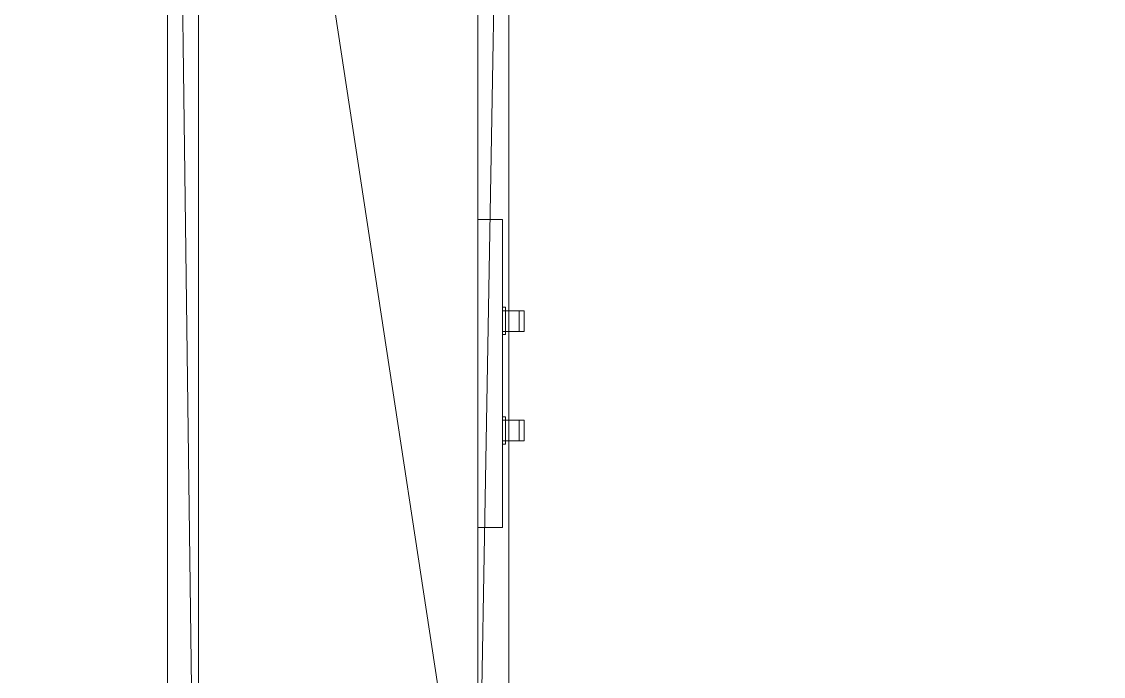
# Model space of a CAD drawing. Header units: inches. Extents: x -97 to 314, y -593 to 0.
# Drawn here: x 2.65 to 20.08, y -507.62 to -497.08 of the extents above; entities that cross this region are included whole.
import ezdxf

# ---------------------------------------------------------------- set-up
doc = ezdxf.new("R2010")
doc.units = ezdxf.units.IN
doc.header["$MEASUREMENT"] = 0
for name, color, linetype, lineweight in [('A-CLNG', 13, 'Continuous', 13), ('A-FLOR', 192, 'Continuous', 13), ('A-GENM', 13, 'Continuous', 9), ('A-ROOF', 132, 'Continuous', 13), ('A-WALL', 113, 'Continuous', 13), ('E-ELEC-FIXT', 91, 'Continuous', 9)]:
    doc.layers.add(name, color=color, linetype=linetype, lineweight=lineweight)

# ---------------------------------------------------------------- blocks, each defined once
blk = doc.blocks.new('Roof_5_9_-2 - Roof_5_9_-2-702590-_3D_')
at = {"layer": 'A-ROOF'}
mesh = blk.add_polyface(dxfattribs=at)
corners = [(-96, -459, 197), (76, -459, 197), (76, -587, 155), (-96, -587, 155)]
mesh.append_faces([[corners[k] for k in face] for face in [(0, 1, 2, 3)]])
mesh = blk.add_polyface(dxfattribs=at)
corners = [(-96, -591.5, 159.731), (76, -591.5, 159.731), (76, -459, 203.208), (-96, -459, 203.208)]
mesh.append_faces([[corners[k] for k in face] for face in [(0, 1, 2, 3)]])
blk = doc.blocks.new('Generic Models 5 - Generic Models 5-723587-_3D_')
at = {"layer": 'A-GENM'}
mesh = blk.add_polyface(dxfattribs=at)
corners = [(5.5, -516.5, 157), (69.5, -516.5, 157), (69.5, -478, 157), (5.5, -478, 157)]
mesh.append_faces([[corners[k] for k in face] for face in [(0, 1, 2, 3)]])
mesh = blk.add_polyface(dxfattribs=at)
corners = [(69.5, -478, 155), (69.5, -516.5, 155), (5.5, -516.5, 155), (5.5, -478, 155)]
mesh.append_faces([[corners[k] for k in face] for face in [(0, 1, 2, 3)]])
mesh = blk.add_polyface(dxfattribs=at)
corners = [(5.5, -478, 157), (5.5, -478, 155), (5.5, -516.5, 155), (5.5, -516.5, 157)]
mesh.append_faces([[corners[k] for k in face] for face in [(0, 1, 2, 3)]])
blk = doc.blocks.new('Switch 5 - Switch 5-646004-_3D_')
at = {"layer": 'E-ELEC-FIXT'}
mesh = blk.add_polyface(dxfattribs=at)
corners = [(-1.012, 0.666, 2.137), (-1.012, 0.395, 2.263), (-1.012, 0.395, 3.208), (-1.012, 0.444, 3.208), (-1.012, 0.444, 2.474), (-1.012, 0.743, 2.261)]
mesh.append_faces([[corners[k] for k in face] for face in [(5, 0, 1, 4), (2, 3, 4, 1)]], dxfattribs={"vtx2": -1})
mesh = blk.add_polyface(dxfattribs=at)
corners = [(-1.012, 0.743, 2.261), (-0.68, 0.743, 2.261), (-0.68, 0.666, 2.137), (-1.012, 0.666, 2.137)]
mesh.append_faces([[corners[k] for k in face] for face in [(0, 1, 2, 3)]])
mesh = blk.add_polyface(dxfattribs=at)
corners = [(-1.012, 0.444, 2.474), (-0.68, 0.444, 2.474), (-0.68, 0.743, 2.261), (-1.012, 0.743, 2.261)]
mesh.append_faces([[corners[k] for k in face] for face in [(0, 1, 2, 3)]])
mesh = blk.add_polyface(dxfattribs=at)
corners = [(-0.68, 0.666, 2.137), (-0.68, 0.743, 2.261), (-0.68, 0.444, 2.474), (-0.68, 0.444, 3.208), (-0.68, 0.395, 3.208), (-0.68, 0.395, 2.263)]
mesh.append_faces([[corners[k] for k in face] for face in [(2, 3, 4, 5), (5, 0, 1, 2)]], dxfattribs={"vtx3": -1})
mesh = blk.add_polyface(dxfattribs=at)
corners = [(0.751, 0.666, 2.137), (0.751, 0.395, 2.263), (0.751, 0.395, 3.208), (0.751, 0.444, 3.208), (0.751, 0.444, 2.474), (0.751, 0.743, 2.261)]
mesh.append_faces([[corners[k] for k in face] for face in [(5, 0, 1, 4), (2, 3, 4, 1)]], dxfattribs={"vtx2": -1})
mesh = blk.add_polyface(dxfattribs=at)
corners = [(0.751, 0.743, 2.261), (1.083, 0.743, 2.261), (1.083, 0.666, 2.137), (0.751, 0.666, 2.137)]
mesh.append_faces([[corners[k] for k in face] for face in [(0, 1, 2, 3)]])
mesh = blk.add_polyface(dxfattribs=at)
corners = [(0.751, 0.444, 2.474), (1.083, 0.444, 2.474), (1.083, 0.743, 2.261), (0.751, 0.743, 2.261)]
mesh.append_faces([[corners[k] for k in face] for face in [(0, 1, 2, 3)]])
mesh = blk.add_polyface(dxfattribs=at)
corners = [(1.083, 0.666, 2.137), (1.083, 0.743, 2.261), (1.083, 0.444, 2.474), (1.083, 0.444, 3.208), (1.083, 0.395, 3.208), (1.083, 0.395, 2.263)]
mesh.append_faces([[corners[k] for k in face] for face in [(2, 3, 4, 5), (5, 0, 1, 2)]], dxfattribs={"vtx3": -1})
mesh = blk.add_polyface(dxfattribs=at)
corners = [(-1.012, 0.666, 2.137), (-0.68, 0.666, 2.137), (-0.68, 0.395, 2.263), (-1.012, 0.395, 2.263)]
mesh.append_faces([[corners[k] for k in face] for face in [(0, 1, 2, 3)]])
mesh = blk.add_polyface(dxfattribs=at)
corners = [(0.751, 0.666, 2.137), (1.083, 0.666, 2.137), (1.083, 0.395, 2.263), (0.751, 0.395, 2.263)]
mesh.append_faces([[corners[k] for k in face] for face in [(0, 1, 2, 3)]])
mesh = blk.add_polyface(dxfattribs=at)
corners = [(-2.48, 0.395, 4.946), (2.48, 0.395, 4.946), (2.48, 0.395), (-2.48, 0.395)]
mesh.append_faces([[corners[k] for k in face] for face in [(0, 1, 2, 3)]])
mesh = blk.add_polyface(dxfattribs=at)
corners = [(2.48, 0.395), (2.48, 0), (-2.48, 0), (-2.48, 0.395)]
mesh.append_faces([[corners[k] for k in face] for face in [(0, 1, 2, 3)]])
mesh = blk.add_polyface(dxfattribs=at)
corners = [(-2.48, 0.395, 4.946), (-2.48, 0, 4.946), (2.48, 0, 4.946), (2.48, 0.395, 4.946)]
mesh.append_faces([[corners[k] for k in face] for face in [(0, 1, 2, 3)]])
mesh = blk.add_polyface(dxfattribs=at)
corners = [(-2.48, 0.395), (-2.48, 0), (-2.48, 0, 4.946), (-2.48, 0.395, 4.946)]
mesh.append_faces([[corners[k] for k in face] for face in [(0, 1, 2, 3)]])
mesh = blk.add_polyface(dxfattribs=at)
corners = [(-0.63, 0.445, 3.282), (-0.63, 0.445, 2.169), (-1.068, 0.445, 2.169), (-1.068, 0.445, 3.282), (-0.68, 0.445, 3.208), (-1.012, 0.445, 3.208), (-1.012, 0.445, 2.232), (-0.68, 0.445, 2.232)]
mesh.append_faces([[corners[k] for k in face] for face in [(0, 4, 5, 3), (4, 0, 1, 7)]], dxfattribs={"vtx0": -1, "vtx2": -1})
mesh.append_faces([[corners[k] for k in face] for face in [(2, 3, 5, 6), (6, 7, 1, 2)]], dxfattribs={"vtx1": -1, "vtx3": -1})
mesh = blk.add_polyface(dxfattribs=at)
corners = [(-1.068, 0.445, 3.282), (-1.068, 0.395, 3.282), (-0.63, 0.395, 3.282), (-0.63, 0.445, 3.282)]
mesh.append_faces([[corners[k] for k in face] for face in [(0, 1, 2, 3)]])
mesh = blk.add_polyface(dxfattribs=at)
corners = [(-1.068, 0.445, 2.169), (-1.068, 0.395, 2.169), (-1.068, 0.395, 3.282), (-1.068, 0.445, 3.282)]
mesh.append_faces([[corners[k] for k in face] for face in [(0, 1, 2, 3)]])
mesh = blk.add_polyface(dxfattribs=at)
corners = [(-0.63, 0.445, 2.169), (-0.63, 0.395, 2.169), (-1.068, 0.395, 2.169), (-1.068, 0.445, 2.169)]
mesh.append_faces([[corners[k] for k in face] for face in [(0, 1, 2, 3)]])
mesh = blk.add_polyface(dxfattribs=at)
corners = [(-0.63, 0.395, 3.282), (-1.068, 0.395, 3.282), (-1.068, 0.395, 2.169), (-0.63, 0.395, 2.169), (-0.68, 0.395, 3.208), (-0.68, 0.395, 2.232), (-1.012, 0.395, 2.232), (-1.012, 0.395, 3.208)]
mesh.append_faces([[corners[k] for k in face] for face in [(3, 5, 6, 2), (2, 6, 7, 1)]], dxfattribs={"vtx0": -1, "vtx2": -1})
mesh.append_faces([[corners[k] for k in face] for face in [(4, 5, 3, 0), (7, 4, 0, 1)]], dxfattribs={"vtx1": -1, "vtx3": -1})
mesh = blk.add_polyface(dxfattribs=at)
corners = [(-1.012, 0.445, 2.232), (-1.012, 0.395, 2.232), (-0.68, 0.395, 2.232), (-0.68, 0.445, 2.232)]
mesh.append_faces([[corners[k] for k in face] for face in [(0, 1, 2, 3)]])
mesh = blk.add_polyface(dxfattribs=at)
corners = [(-1.012, 0.445, 3.208), (-1.012, 0.395, 3.208), (-1.012, 0.395, 2.232), (-1.012, 0.445, 2.232)]
mesh.append_faces([[corners[k] for k in face] for face in [(0, 1, 2, 3)]])
mesh = blk.add_polyface(dxfattribs=at)
corners = [(-0.68, 0.445, 3.208), (-0.68, 0.395, 3.208), (-1.012, 0.395, 3.208), (-1.012, 0.445, 3.208)]
mesh.append_faces([[corners[k] for k in face] for face in [(0, 1, 2, 3)]])
mesh = blk.add_polyface(dxfattribs=at)
corners = [(-1.012, 0.444, 3.208), (-0.68, 0.444, 3.208), (-0.68, 0.444, 2.474), (-1.012, 0.444, 2.474)]
mesh.append_faces([[corners[k] for k in face] for face in [(0, 1, 2, 3)]])
mesh = blk.add_polyface(dxfattribs=at)
corners = [(-1.012, 0.395, 3.208), (-0.68, 0.395, 3.208), (-0.68, 0.444, 3.208), (-1.012, 0.444, 3.208)]
mesh.append_faces([[corners[k] for k in face] for face in [(0, 1, 2, 3)]])
mesh = blk.add_polyface(dxfattribs=at)
corners = [(-1.012, 0.395, 2.263), (-0.68, 0.395, 2.263), (-0.68, 0.395, 3.208), (-1.012, 0.395, 3.208)]
mesh.append_faces([[corners[k] for k in face] for face in [(0, 1, 2, 3)]])
mesh = blk.add_polyface(dxfattribs=at)
corners = [(-0.68, 0.445, 2.232), (-0.68, 0.395, 2.232), (-0.68, 0.395, 3.208), (-0.68, 0.445, 3.208)]
mesh.append_faces([[corners[k] for k in face] for face in [(0, 1, 2, 3)]])
mesh = blk.add_polyface(dxfattribs=at)
corners = [(-0.63, 0.445, 3.282), (-0.63, 0.395, 3.282), (-0.63, 0.395, 2.169), (-0.63, 0.445, 2.169)]
mesh.append_faces([[corners[k] for k in face] for face in [(0, 1, 2, 3)]])
mesh = blk.add_polyface(dxfattribs=at)
corners = [(1.133, 0.445, 3.282), (1.133, 0.445, 2.169), (0.696, 0.445, 2.169), (0.696, 0.445, 3.282), (1.083, 0.445, 3.208), (0.751, 0.445, 3.208), (0.751, 0.445, 2.232), (1.083, 0.445, 2.232)]
mesh.append_faces([[corners[k] for k in face] for face in [(0, 4, 5, 3), (4, 0, 1, 7)]], dxfattribs={"vtx0": -1, "vtx2": -1})
mesh.append_faces([[corners[k] for k in face] for face in [(2, 3, 5, 6), (6, 7, 1, 2)]], dxfattribs={"vtx1": -1, "vtx3": -1})
mesh = blk.add_polyface(dxfattribs=at)
corners = [(0.696, 0.445, 3.282), (0.696, 0.395, 3.282), (1.133, 0.395, 3.282), (1.133, 0.445, 3.282)]
mesh.append_faces([[corners[k] for k in face] for face in [(0, 1, 2, 3)]])
mesh = blk.add_polyface(dxfattribs=at)
corners = [(0.696, 0.445, 2.169), (0.696, 0.395, 2.169), (0.696, 0.395, 3.282), (0.696, 0.445, 3.282)]
mesh.append_faces([[corners[k] for k in face] for face in [(0, 1, 2, 3)]])
mesh = blk.add_polyface(dxfattribs=at)
corners = [(1.133, 0.445, 2.169), (1.133, 0.395, 2.169), (0.696, 0.395, 2.169), (0.696, 0.445, 2.169)]
mesh.append_faces([[corners[k] for k in face] for face in [(0, 1, 2, 3)]])
mesh = blk.add_polyface(dxfattribs=at)
corners = [(1.133, 0.395, 3.282), (0.696, 0.395, 3.282), (0.696, 0.395, 2.169), (1.133, 0.395, 2.169), (1.083, 0.395, 3.208), (1.083, 0.395, 2.232), (0.751, 0.395, 2.232), (0.751, 0.395, 3.208)]
mesh.append_faces([[corners[k] for k in face] for face in [(3, 5, 6, 2), (2, 6, 7, 1)]], dxfattribs={"vtx0": -1, "vtx2": -1})
mesh.append_faces([[corners[k] for k in face] for face in [(4, 5, 3, 0), (7, 4, 0, 1)]], dxfattribs={"vtx1": -1, "vtx3": -1})
mesh = blk.add_polyface(dxfattribs=at)
corners = [(0.751, 0.445, 2.232), (0.751, 0.395, 2.232), (1.083, 0.395, 2.232), (1.083, 0.445, 2.232)]
mesh.append_faces([[corners[k] for k in face] for face in [(0, 1, 2, 3)]])
mesh = blk.add_polyface(dxfattribs=at)
corners = [(0.751, 0.445, 3.208), (0.751, 0.395, 3.208), (0.751, 0.395, 2.232), (0.751, 0.445, 2.232)]
mesh.append_faces([[corners[k] for k in face] for face in [(0, 1, 2, 3)]])
mesh = blk.add_polyface(dxfattribs=at)
corners = [(1.083, 0.445, 3.208), (1.083, 0.395, 3.208), (0.751, 0.395, 3.208), (0.751, 0.445, 3.208)]
mesh.append_faces([[corners[k] for k in face] for face in [(0, 1, 2, 3)]])
mesh = blk.add_polyface(dxfattribs=at)
corners = [(0.751, 0.444, 3.208), (1.083, 0.444, 3.208), (1.083, 0.444, 2.474), (0.751, 0.444, 2.474)]
mesh.append_faces([[corners[k] for k in face] for face in [(0, 1, 2, 3)]])
mesh = blk.add_polyface(dxfattribs=at)
corners = [(0.751, 0.395, 3.208), (1.083, 0.395, 3.208), (1.083, 0.444, 3.208), (0.751, 0.444, 3.208)]
mesh.append_faces([[corners[k] for k in face] for face in [(0, 1, 2, 3)]])
mesh = blk.add_polyface(dxfattribs=at)
corners = [(0.751, 0.395, 2.263), (1.083, 0.395, 2.263), (1.083, 0.395, 3.208), (0.751, 0.395, 3.208)]
mesh.append_faces([[corners[k] for k in face] for face in [(0, 1, 2, 3)]])
mesh = blk.add_polyface(dxfattribs=at)
corners = [(1.083, 0.445, 2.232), (1.083, 0.395, 2.232), (1.083, 0.395, 3.208), (1.083, 0.445, 3.208)]
mesh.append_faces([[corners[k] for k in face] for face in [(0, 1, 2, 3)]])
mesh = blk.add_polyface(dxfattribs=at)
corners = [(1.133, 0.445, 3.282), (1.133, 0.395, 3.282), (1.133, 0.395, 2.169), (1.133, 0.445, 2.169)]
mesh.append_faces([[corners[k] for k in face] for face in [(0, 1, 2, 3)]])
mesh = blk.add_polyface(dxfattribs=at)
corners = [(2.48, 0.395, 4.946), (2.48, 0, 4.946), (2.48, 0), (2.48, 0.395)]
mesh.append_faces([[corners[k] for k in face] for face in [(0, 1, 2, 3)]])
mesh = blk.add_polyface(dxfattribs=at)
corners = [(2.48, 0), (2.48, 0, 4.946), (-2.48, 0, 4.946), (-2.48, 0)]
mesh.append_faces([[corners[k] for k in face] for face in [(0, 1, 2, 3)]])

msp = doc.modelspace()

# ---------------------------------------------------------------- block references
at = {"layer": 'A-GENM'}
msp.add_blockref('Generic Models 5 - Generic Models 5-723587-_3D_', (0, 0), dxfattribs=at)
at = {"layer": 'A-ROOF'}
msp.add_blockref('Roof_5_9_-2 - Roof_5_9_-2-702590-_3D_', (0, 0), dxfattribs=at)
at = {"layer": 'E-ELEC-FIXT', "rotation": 269.9999999999997}
msp.add_blockref('Switch 5 - Switch 5-646004-_3D_', (10, -502.75, 112), dxfattribs=at)

# ---------------------------------------------------------------- meshes
at = {"layer": 'A-CLNG'}
mesh = msp.add_polyface(dxfattribs=at)
corners = [(109, -331, 59), (109, -352.57, 59), (76, -352.57, 59), (76, -338.5, 59), (-96, -338.5, 59), (-96, -591.5, 59), (115.5, -591.5, 59), (115.5, -331, 59)]
mesh.append_faces([[corners[k] for k in face] for face in [(6, 1, 2)]], dxfattribs={"vtx0": -1, "vtx2": -1})
mesh.append_faces([[corners[k] for k in face] for face in [(3, 4, 2)]], dxfattribs={"vtx1": -1})
mesh.append_faces([[corners[k] for k in face] for face in [(5, 6, 2, 4)]], dxfattribs={"vtx1": -1, "vtx2": -1})
mesh.append_faces([[corners[k] for k in face] for face in [(7, 0, 1, 6)]], dxfattribs={"vtx2": -1})
mesh = msp.add_polyface(dxfattribs=at)
corners = [(109, -331, 54), (115.5, -331, 54), (115.5, -591.5, 54), (-96, -591.5, 54), (-96, -338.5, 54), (76, -338.5, 54), (76, -352.57, 54), (109, -352.57, 54)]
mesh.append_faces([[corners[k] for k in face] for face in [(7, 2, 6)]], dxfattribs={"vtx0": -1, "vtx1": -1})
mesh.append_faces([[corners[k] for k in face] for face in [(6, 2, 3, 4)]], dxfattribs={"vtx0": -1, "vtx3": -1})
mesh.append_faces([[corners[k] for k in face] for face in [(1, 2, 7, 0)]], dxfattribs={"vtx1": -1})
mesh.append_faces([[corners[k] for k in face] for face in [(4, 5, 6)]], dxfattribs={"vtx2": -1})
at = {"layer": 'A-FLOR'}
mesh = msp.add_polyface(dxfattribs=at)
corners = [(32, -326.5, -42.906), (32, -271.07, -42.906), (76, -271.07, -42.906), (76, -326.5, -42.906), (115.5, -326.5, -42.906), (115.5, -591.5, -42.906), (-96, -591.5, -42.906), (-96, -326.5, -42.906)]
mesh.append_faces([[corners[k] for k in face] for face in [(0, 5, 6, 7), (3, 0, 1, 2)]], dxfattribs={"vtx0": -1})
mesh.append_faces([[corners[k] for k in face] for face in [(3, 4, 5, 0)]], dxfattribs={"vtx2": -1, "vtx3": -1})
mesh = msp.add_polyface(dxfattribs=at)
corners = [(32, -326.5, -37), (-96, -326.5, -37), (-96, -591.5, -37), (115.5, -591.5, -37), (115.5, -326.5, -37), (76, -326.5, -37), (76, -271.07, -37), (32, -271.07, -37)]
mesh.append_faces([[corners[k] for k in face] for face in [(2, 3, 0, 1)]], dxfattribs={"vtx1": -1})
mesh.append_faces([[corners[k] for k in face] for face in [(3, 4, 5, 0)]], dxfattribs={"vtx2": -1, "vtx3": -1})
mesh.append_faces([[corners[k] for k in face] for face in [(5, 6, 7, 0)]], dxfattribs={"vtx3": -1})
mesh = msp.add_polyface(dxfattribs=at)
corners = [(306.5, -331, 59), (306.5, -458.5, 59), (313.5, -458.5, 59), (313.5, -593.5, 59), (-96, -593.5, 59), (-96, -338.5, 59), (76, -338.5, 59), (76, -352.57, 59), (109, -352.57, 59), (109, -331, 59)]
mesh.append_faces([[corners[k] for k in face] for face in [(8, 4, 7)]], dxfattribs={"vtx0": -1, "vtx1": -1})
mesh.append_faces([[corners[k] for k in face] for face in [(8, 1, 3, 4)]], dxfattribs={"vtx0": -1, "vtx1": -1, "vtx3": -1})
mesh.append_faces([[corners[k] for k in face] for face in [(2, 3, 1)]], dxfattribs={"vtx1": -1})
mesh.append_faces([[corners[k] for k in face] for face in [(5, 6, 7, 4)]], dxfattribs={"vtx2": -1})
mesh.append_faces([[corners[k] for k in face] for face in [(8, 9, 0, 1)]], dxfattribs={"vtx3": -1})
mesh = msp.add_polyface(dxfattribs=at)
corners = [(306.5, -331, 64), (109, -331, 64), (109, -352.57, 64), (76, -352.57, 64), (76, -338.5, 64), (-96, -338.5, 64), (-96, -593.5, 64), (313.5, -593.5, 64), (313.5, -458.5, 64), (306.5, -458.5, 64)]
mesh.append_faces([[corners[k] for k in face] for face in [(2, 9, 0, 1)]], dxfattribs={"vtx0": -1})
mesh.append_faces([[corners[k] for k in face] for face in [(6, 2, 3)]], dxfattribs={"vtx0": -1, "vtx2": -1})
mesh.append_faces([[corners[k] for k in face] for face in [(2, 6, 7, 9)]], dxfattribs={"vtx0": -1, "vtx2": -1, "vtx3": -1})
mesh.append_faces([[corners[k] for k in face] for face in [(7, 8, 9)]], dxfattribs={"vtx2": -1})
mesh.append_faces([[corners[k] for k in face] for face in [(3, 4, 5, 6)]], dxfattribs={"vtx3": -1})
at = {"layer": 'A-WALL'}
mesh = msp.add_polyface(dxfattribs=at)
corners = [(5, -517, 64), (5, -517, 66), (5, -478, 66), (5, -478, 64)]
mesh.append_faces([[corners[k] for k in face] for face in [(0, 1, 2, 3)]])
mesh = msp.add_polyface(dxfattribs=at)
corners = [(5, -517, 64), (5, -478, 64), (5.5, -478, 64), (5.5, -516.5, 64), (5.5, -517, 64)]
mesh.append_faces([[corners[k] for k in face] for face in [(3, 0, 1, 2)]], dxfattribs={"vtx0": -1})
mesh.append_faces([[corners[k] for k in face] for face in [(3, 4, 0)]], dxfattribs={"vtx2": -1})
mesh = msp.add_polyface(dxfattribs=at)
corners = [(5, -478, 66), (5, -517, 66), (5.5, -517, 66), (5.5, -516.5, 66), (5.5, -478, 66)]
mesh.append_faces([[corners[k] for k in face] for face in [(3, 0, 1, 2)]], dxfattribs={"vtx0": -1})
mesh.append_faces([[corners[k] for k in face] for face in [(3, 4, 0)]], dxfattribs={"vtx2": -1})
mesh = msp.add_polyface(dxfattribs=at)
corners = [(5.5, -478, 64), (5.5, -478, 66), (5.5, -516.5, 66), (5.5, -517, 66), (5.5, -517, 64), (5.5, -516.5, 64)]
mesh.append_faces([[corners[k] for k in face] for face in [(2, 3, 4, 5), (5, 0, 1, 2)]], dxfattribs={"vtx3": -1})
mesh = msp.add_polyface(dxfattribs=at)
corners = [(5.5, -516.5, 64), (5.5, -516.5, 155), (5.5, -482.5, 155), (5.5, -482.5, 64)]
mesh.append_faces([[corners[k] for k in face] for face in [(0, 1, 2, 3)]])
mesh = msp.add_polyface(dxfattribs=at)
corners = [(5.5, -516.5, 64), (5.5, -482.5, 64), (10, -482.5, 64), (10, -511.5, 64), (10, -512, 64), (10, -516.5, 64)]
mesh.append_faces([[corners[k] for k in face] for face in [(3, 0, 1, 2), (0, 3, 4, 5)]], dxfattribs={"vtx0": -1})
mesh = msp.add_polyface(dxfattribs=at)
corners = [(5.5, -482.5, 155), (5.5, -516.5, 155), (10, -516.5, 155), (10, -512, 155), (10, -482.5, 155)]
mesh.append_faces([[corners[k] for k in face] for face in [(3, 0, 1, 2)]], dxfattribs={"vtx0": -1})
mesh.append_faces([[corners[k] for k in face] for face in [(3, 4, 0)]], dxfattribs={"vtx2": -1})
mesh = msp.add_polyface(dxfattribs=at)
corners = [(10, -482.5, 64), (10, -482.5, 155), (10, -512, 155), (10, -516.5, 155), (10, -516.5, 64), (10, -512, 64), (10, -511.5, 64)]
mesh.append_faces([[corners[k] for k in face] for face in [(5, 2, 3, 4)]], dxfattribs={"vtx0": -1})
mesh.append_faces([[corners[k] for k in face] for face in [(6, 2, 5)]], dxfattribs={"vtx0": -1, "vtx1": -1})
mesh.append_faces([[corners[k] for k in face] for face in [(1, 2, 6, 0)]], dxfattribs={"vtx1": -1})
mesh = msp.add_polyface(dxfattribs=at)
corners = [(10, -511.5, 66), (10, -482.5, 66), (10, -482.5, 64), (10, -511.5, 64)]
mesh.append_faces([[corners[k] for k in face] for face in [(0, 1, 2, 3)]])
mesh = msp.add_polyface(dxfattribs=at)
corners = [(10.5, -482.5, 64), (10.5, -483, 64), (10.5, -511.5, 64), (10, -511.5, 64), (10, -482.5, 64)]
mesh.append_faces([[corners[k] for k in face] for face in [(1, 4, 0)]], dxfattribs={"vtx0": -1})
mesh.append_faces([[corners[k] for k in face] for face in [(3, 4, 1, 2)]], dxfattribs={"vtx1": -1})
mesh = msp.add_polyface(dxfattribs=at)
corners = [(10.5, -511.5, 66), (10.5, -483, 66), (10.5, -482.5, 66), (10, -482.5, 66), (10, -511.5, 66)]
mesh.append_faces([[corners[k] for k in face] for face in [(1, 4, 0)]], dxfattribs={"vtx0": -1})
mesh.append_faces([[corners[k] for k in face] for face in [(3, 4, 1, 2)]], dxfattribs={"vtx1": -1})
mesh = msp.add_polyface(dxfattribs=at)
corners = [(10.5, -511.5, 64), (10.5, -483, 64), (10.5, -482.5, 64), (10.5, -482.5, 66), (10.5, -483, 66), (10.5, -511.5, 66)]
mesh.append_faces([[corners[k] for k in face] for face in [(5, 0, 1, 4), (2, 3, 4, 1)]], dxfattribs={"vtx2": -1})

doc.saveas('drawing.dxf')
